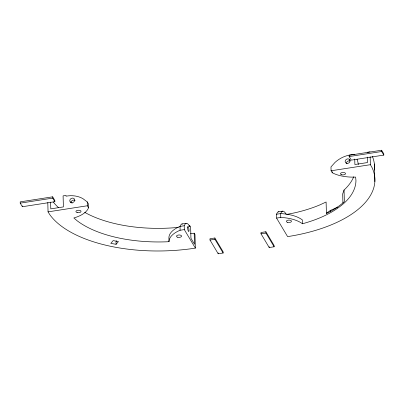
<?xml version="1.0" encoding="UTF-8"?>
<svg xmlns="http://www.w3.org/2000/svg" width="404" height="404" viewBox="0 0 404 404"><rect width="100%" height="100%" fill="white"/><g stroke="black" fill="none" stroke-linecap="round" stroke-linejoin="round"><path stroke-width="0.61" d="M353.707 176.785A100.647 47.869 -1.6 0 1 344.046 190.047L342.678 193.91L342.93 202.965M47.798 202.591L48.056 211.863L49.778 214.64A119.609 56.888 -1.6 0 0 194.072 248.319L195.359 248.101L184.32 229.598L184.214 225.75L185.29 223.821A26.442 5.979 81.2 0 1 189.87 226.669L189.845 225.897L188.794 226.068M370.15 156.747L370.372 164.691L371.978 167.483A119.609 56.888 -1.6 0 1 288.911 236.416L287.598 236.598L276.558 218.094L276.452 214.246L277.528 212.317A26.442 5.979 81.2 0 1 278.881 211.827M116.791 240.819L116.004 241.738L116.074 244.304L110.792 243.37L113.155 240.617L118.443 241.552L116.074 244.304M326.432 213.145L330.442 210.403A116.69 55.5 -1.6 0 0 337.623 207.095M276.558 218.094L280.77 217.443A30.381 14.448 -1.6 0 1 302.465 223.771C317.564 219.574 332.583 213.423 344.405 202.874A100.647 47.869 -1.6 0 0 355.949 180.371L355.621 177.083A29.245 13.908 -1.6 0 1 332.27 172.755L331.088 170.781L330.982 166.933L335.062 162.368A26.174 22.25 -30.8 0 1 351.657 154.707L354.601 154.252M287.491 214.277L295.112 212.741A100.647 47.869 -1.6 0 0 319.822 204.909L326.099 202L326.422 213.539L327.265 213.15A100.647 47.869 -1.6 0 0 344.365 201.591L344.046 190.047M195.359 248.101L194.981 234.507L194.193 233.184L192.935 233.401A116.69 55.5 -1.6 0 1 190.572 233.739M52.682 196.829L20.2 201.864L20.235 203.146L22.371 206.727L54.853 201.692L54.818 200.409L52.682 196.829L52.717 198.112L54.853 201.692M20.235 203.146L52.717 198.112M367.206 152.298L370.014 151.864M381.629 150.227L349.147 155.262L349.182 156.545L351.318 160.125L383.8 155.091L383.765 153.808L381.629 150.227L381.664 151.51L383.8 155.091M349.182 156.545L381.664 151.51M48.056 211.863L87.34 205.772L88.521 207.752A29.245 13.908 -1.6 0 1 73.851 217.968L77.169 220.796A100.647 47.869 -1.6 0 0 167.084 241.789L169.003 241.663A30.381 14.448 -1.6 0 1 180.108 230.25L184.32 229.598M331.088 170.781L370.372 164.691M181.952 223.983L186.168 223.331M184.214 225.75L180.002 226.407A30.381 14.448 -1.6 0 0 168.897 237.82L169.003 241.663M278.406 211.827L282.618 211.176M276.452 214.246L280.664 213.595A30.381 14.448 -1.6 0 1 302.359 219.922L302.465 223.771M214.888 237.991L209.969 238.754L210.004 240.037L218.2 253.773L223.124 253.01L223.089 251.727L214.888 237.991L214.923 239.274L223.124 253.01M210.004 240.037L214.923 239.274M265.893 231.755L260.974 232.517L261.009 233.8L269.205 247.536L274.129 246.773L274.094 245.491L265.893 231.755L265.928 233.037L274.129 246.773M261.009 233.8L265.928 233.037M178.24 227.371L176.391 227.573A100.647 47.869 -1.6 0 1 84.739 212.378M88.521 207.752L88.41 203.904L87.234 201.924L82.936 198.662A26.174 22.25 -30.8 0 0 66.054 196.187L66.034 195.42L63.09 195.874L63.398 206.909L50.793 208.863L50.601 202.121M349.298 159.277L350.187 160.762M189.845 225.897L190.632 227.215L190.941 238.249L194.501 244.218L194.193 233.184M374.372 164.029L374.856 181.618M367.342 157.126L367.494 162.559L354.889 164.514L354.732 159.08M332.239 171.66L332.27 172.755M330.442 210.403L330.477 211.62M280.77 217.443L280.664 213.595L281.739 211.666A26.447 5.984 81.2 0 1 286.32 214.514M269.185 246.682L269.205 247.536M218.18 252.919L218.2 253.773M180.108 230.25L180.002 226.407L181.078 224.478A26.447 5.984 81.2 0 1 182.431 223.983M87.234 201.924L87.34 205.772M22.346 205.873L22.371 206.727M58.565 207.691A116.69 55.5 -1.6 0 1 53.242 201.98M72.139 203.237A100.647 47.869 -1.6 0 1 70.776 201.869M70.958 202.742A2.55 2.171 -30.8 0 1 72.417 200.434A2.55 2.171 -30.8 0 1 75.109 200.505M372.387 156.388A119.609 56.888 -1.6 0 1 374.397 169.988M346.329 163.494A2.55 2.171 -30.8 0 1 349.96 160.979M357.04 159.221A103.565 49.258 -1.6 0 1 358.323 164.514M77.22 212.554A2.55 1.212 -1.6 0 0 81.022 211.403A2.55 1.212 -1.6 0 0 77.169 210.454A2.55 1.212 -1.6 0 0 77.22 212.554M177.795 237.269A2.55 1.212 -1.6 0 0 181.598 236.113A2.55 1.212 -1.6 0 0 177.745 235.168A2.55 1.212 -1.6 0 0 177.795 237.269M187.638 227.27A2.55 0.576 81.2 0 0 188.557 231.431A2.55 0.576 81.2 0 0 188.764 228.194A2.55 0.576 81.2 0 0 187.638 227.27M71.66 202.651A2.55 2.171 -30.8 0 0 74.594 199.435A2.55 2.171 -30.8 0 0 70.453 199.066A2.55 2.171 -30.8 0 0 71.66 202.651M347.031 163.398A2.55 2.171 -30.8 0 0 349.965 160.186A2.55 2.171 -30.8 0 0 345.824 159.817A2.55 2.171 -30.8 0 0 347.031 163.398M287.335 222.296A2.55 1.212 -1.6 0 0 291.451 221.442A2.55 1.212 -1.6 0 0 288.007 220.2A2.55 1.212 -1.6 0 0 287.335 222.296M341.688 174.755A2.55 1.212 -1.6 0 0 345.551 173.649A2.55 1.212 -1.6 0 0 341.754 172.654A2.55 1.212 -1.6 0 0 341.688 174.755"/></g></svg>
